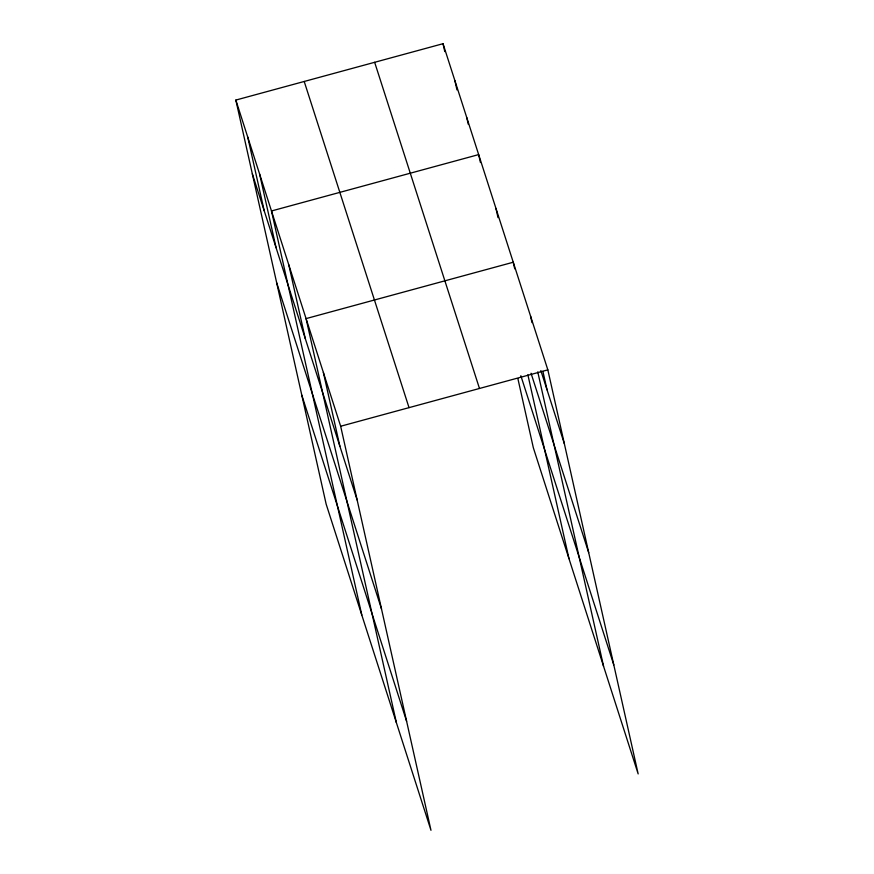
<?xml version="1.0" encoding="UTF-8"?>
<svg xmlns="http://www.w3.org/2000/svg" width="874" height="874" viewBox="0 0 874 874"><rect width="100%" height="100%" fill="white"/><g stroke="black" fill="none" stroke-linecap="round" stroke-linejoin="round"><path stroke-width="1.31" d="M235.838 100.073L340.663 426.25L430.98 830.3L326.155 504.134L235.838 100.073L443.02 43.7L547.845 369.866L638.162 773.927L533.337 447.75L517.889 378.639M340.663 426.25L547.845 369.866M540.853 370.598L564.331 443.642M531.042 373.242L588.694 552.63M520.849 375.722L613.799 664.928M374.651 62.305L479.476 388.471M304.207 81.468L409.032 407.645M252.335 173.839L357.16 500.015M276.697 282.837L381.523 609.003M301.792 395.135L406.618 721.301M530.54 316.049L532.015 322.637M542.907 371.374L547.037 389.815M514.72 268.821L513.246 262.233L306.075 318.606L396.392 722.667M537.761 371.887L603.563 666.283M495.951 208.416L498.016 217.637M480.427 162.498L478.657 154.6L271.486 210.973L361.803 615.023M527.874 374.793L568.974 558.65M466.782 117.629L468.246 124.217M454.895 80.67L456.96 89.891M443.02 43.7L444.779 51.599M323.369 372.433L339.855 446.199M288.781 264.789L305.266 338.555M259.6 174.013L276.097 247.779M247.724 137.043L264.21 210.809"/></g></svg>
